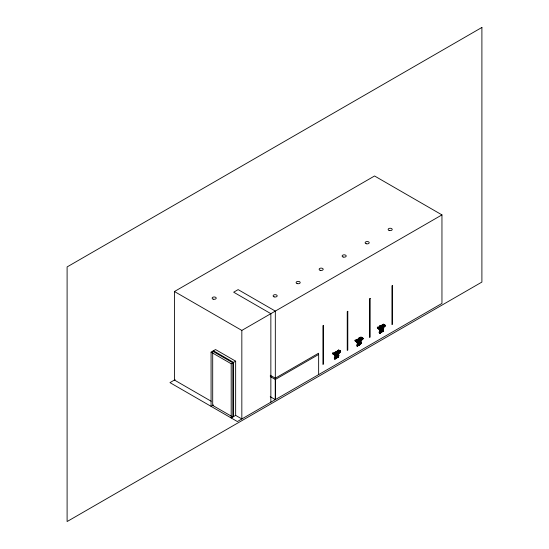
<?xml version="1.0" encoding="UTF-8"?>
<svg xmlns="http://www.w3.org/2000/svg" width="549" height="549" viewBox="0 0 549 549"><rect width="100%" height="100%" fill="white"/><g stroke="black" fill="none" stroke-linecap="round" stroke-linejoin="round"><path stroke-width="0.82" d="M270.218 396.673L275.324 399.617L275.324 311.091L238.136 289.625L233.668 292.198L270.856 313.671L270.856 402.197M211.139 401.23L174.445 380.045L174.445 291.519L374.555 175.982L441.952 214.892L441.952 303.419L237.367 421.536L169.97 382.626L175.158 379.627M340.586 351.909L340.586 351.154L338.541 349.974L338.541 350.729L340.606 351.936L340.586 351.154L338.541 350.729L340.606 351.936L334.588 355.066L332.804 354.043L332.804 353.288L334.828 354.187L336.571 354.036L340.606 351.182L338.541 349.974L339.591 351.71L337.903 350.736L334.128 352.918L334.588 354.311L332.804 353.288L334.588 355.066L334.588 354.311L340.606 351.182L334.197 358.072M362.964 339.028L362.964 338.273L360.892 337.065L360.892 337.82L362.944 338.253L362.964 339.028L356.939 342.157L355.162 341.135L355.162 340.38L357.179 341.279L358.929 341.128L362.964 338.273L360.892 337.065L361.949 338.802L360.261 337.834L356.479 340.009L356.939 341.409L355.162 340.38L356.939 342.157L356.939 341.409L362.964 338.273L356.555 345.17M385.316 326.12L385.316 325.365L383.25 324.164L383.25 324.919L385.295 325.344L385.316 326.12L379.297 329.256L377.513 328.227L377.513 327.472L379.537 328.371L381.281 328.22L385.316 325.365L383.25 324.164L384.3 325.9L382.619 324.926L378.837 327.108L379.297 328.501L377.513 327.472L379.297 329.256L379.297 328.501L385.316 325.365L382.241 327.945M334.362 352.76L336.571 354.036C334.732 354.874 335.94 357.111 334.554 358.312M356.72 339.852L358.929 341.128C357.09 341.965 358.291 344.202 356.912 345.403M379.078 326.943L381.281 328.22C379.441 329.057 380.649 331.294 379.263 332.495M379.675 327.012L379.997 325.482M382.008 325.18L383.339 327.149L383.078 328.824L378.913 332.262M334.959 352.829L335.192 352.005L334.156 353.295L334.444 352.437L335.281 353.432M339.557 353.577L337.601 352.444L338.246 350.639L339.591 351.71L337.903 350.736M359.959 339.543L360.604 337.731L361.949 338.802L360.261 337.834M384.273 327.767L382.31 326.634L382.962 324.823L384.3 325.9L382.619 324.926M336.901 351.339L338.63 352.966L338.369 354.64L336.832 355.423L335.611 354.942L334.753 355.457L335.288 357.049L336.997 357.776L338.822 355.841L338.088 354.421L338.63 352.966L337.299 350.989M358.682 337.896L360.988 340.057L360.72 341.732L359.19 342.514L358.929 341.128L357.111 342.549L357.646 344.141L359.348 344.868L361.173 342.933L360.439 341.512L360.988 340.057L359.65 338.088M382.797 328.611C383.428 329.249 380.937 329.949 380.32 329.126L379.469 329.647L379.551 330.477L380.704 331.713L381.706 331.96L383.202 330.821L383.531 329.304L382.797 328.611L383.339 327.149L381.61 325.53M338.088 354.421L338.369 354.64L336.709 355.567L336.372 357.564L334.746 359.094M360.439 341.512L360.72 341.732L359.067 342.658L358.73 344.655L357.097 346.186M383.339 327.149C380.752 328.714 381.884 331.953 379.455 333.277L382.921 331.328L383.531 329.304L382.914 328.625L383.298 329.853L380.066 333.119L382.763 331.026L383.531 330.024L382.763 329.716L383.257 329.098M338.246 350.639L334.128 352.918L335.617 353.776L336.359 351.731L337.601 352.444M360.604 337.731L356.479 340.009L357.969 340.874L358.717 338.822L361.915 340.668M382.962 324.823L378.837 327.108L380.327 327.966L381.068 325.914L382.31 326.634M335.899 358.422C336.365 357.07 339.666 356.164 336.997 357.584L336.386 356.363L335.439 356.047L336.997 357.776L338.211 357.145L338.493 354.654L336.709 355.567L335.494 355.162L334.835 356.294L336.51 355.416L336.571 354.036L334.588 354.311M357.145 346.309L359.067 344.703L358.737 343.454L357.797 343.139L359.348 344.868L360.569 344.237L360.94 342.754L360.851 341.746L359.067 342.658L357.845 342.253L357.193 343.386L358.868 342.507L358.929 341.128L356.939 341.409M382.399 330.738L382.921 331.143L381.329 331.665L381.095 330.546L383.202 328.844L381.425 329.75L380.203 329.345L379.551 330.477L381.219 329.599L381.281 328.22L379.297 328.501M381.232 331.932L380.224 332.776L381.061 331.63M336.002 358.579L338.822 355.841L338.054 355.532L338.548 354.908L338.205 354.434L337.752 354.709L338.822 355.114L337.807 356.781L338.211 357.145L338.006 356.418C339.481 356.651 335.144 358.675 337.93 356.98L337.532 356.891M357.262 345.644L358.662 344.491L359.348 344.868L361.173 342.933L360.412 342.624L360.906 342.006L360.556 341.526L360.851 341.746L358.737 343.454L361.173 342.205L360.11 341.807M334.904 358.545L336.654 357.447L334.787 359.218M336.057 358.078L337.141 357.056M358.257 345.52L359.341 344.498M379.613 332.735L380.704 331.713L381.706 331.96L382.921 331.328L382.715 330.608L383.202 330.821L381.706 331.768M380.224 332.776L381.308 331.754M336.015 358.168L337.024 357.317M358.373 345.259L359.382 344.408M358.36 345.678L360.569 344.237L360.357 343.516L361.173 342.205L358.737 344.175L358.092 343.962L358.346 344.621M379.496 333.401L382.523 330.965M380.718 332.769L382.639 331.164L382.241 331.081M357.186 346.199L361.173 342.933L358.737 344.175L359.348 344.676L360.569 344.051L359.89 343.983L360.288 344.072L358.353 345.541M334.828 359.108L336.997 357.584M335.096 358.566L336.654 357.447L336.276 357.001L336.51 355.416L334.959 355.093L336.571 354.036L336.832 355.423M357.454 345.657L360.851 343.729L360.357 343.516L360.288 344.072L357.756 345.959M358.971 344.566L358.868 342.507L357.317 342.185L359.19 342.514M379.805 332.749L381.425 331.802M381.363 331.637L380.148 330.237L381.095 330.546L383.531 329.304L381.095 331.273L380.45 331.054L380.704 331.713M336.002 358.449L337.93 356.98L336.715 357.612M335.398 358.868L337.93 356.98M380.114 333.058L382.639 331.164M359.348 344.676L360.851 343.729M357.962 342.034L357.111 342.549L357.845 342.253M174.445 291.519L241.834 330.423L441.952 214.892M211.07 352.142L215.537 349.562L235.658 361.18L235.658 415.387L231.191 417.967L231.191 363.761L211.07 352.142L211.07 406.349L213.431 404.99M231.191 363.761L235.658 361.18M270.245 375.269L275.324 378.192L318.564 353.233L318.564 354.524M380.327 327.671L384.3 325.598L380.327 327.966L379.181 327.005M357.969 340.572L361.949 338.507L357.969 340.874L356.823 339.913M335.617 353.481L339.591 351.415L335.617 353.776L334.471 352.822M359.067 344.703L360.288 344.072M383.202 330.821L381.425 331.733L381.095 331.273L383.531 330.024L381.425 331.733L380.985 331.184L381.219 329.599L379.675 329.283L381.281 328.22L381.548 329.613M338.493 356.637L336.709 357.543L335.741 356.871L335.995 357.529M379.469 329.647L380.203 329.345M334.753 355.457L335.494 355.162M379.62 329.304L380.32 329.126M334.911 355.114L335.611 354.942M379.901 326.195L380.663 326.209M336.619 357.474L338.822 355.841L336.386 357.083L338.822 355.114L336.386 356.363L338.493 354.654L338.205 354.434M377.321 327.266L379.592 328.343L377.794 326.991M377.287 327.279L379.537 328.371M357.179 341.279L354.935 340.188L357.234 341.252L355.443 339.9M334.828 354.187L332.577 353.096L334.883 354.16L333.085 352.801M270.232 376.545L275.324 379.483L318.646 354.469L318.646 374.603M213.431 350.777L233.551 362.395L233.551 416.602M235.658 415.387L241.834 418.956L241.834 330.423M382.152 324.631L384.3 325.9M359.794 337.539L361.949 338.802M337.443 350.44L339.591 351.71M377.856 328.35L379.297 329.256L378.282 327.362M355.498 341.258L356.939 342.157L355.924 340.263M333.147 354.167L334.588 355.066L333.572 353.172M377.739 327.671L379.297 329.256M355.381 340.579L356.939 342.157M333.03 353.487L334.588 355.066M379.812 325.694L380.32 327.156M275.324 378.192L275.324 399.617M481.898 27.45L67.102 266.931L67.102 521.55L481.898 282.069L481.898 27.45M323.485 325.344L322.929 325.667L322.929 364.392L323.485 364.069L323.485 325.344M347.798 311.31L347.243 311.633L347.243 350.351L347.798 350.029L347.798 311.31M370.156 298.402L369.594 298.725L369.594 337.45L370.156 337.127L370.156 298.402M392.508 285.501L391.952 285.823L391.952 324.541L392.508 324.219L392.508 285.501M232.817 362.82L212.696 351.202L212.696 405.409L232.817 417.027L232.817 362.82M389.159 230.456A2.045 1.18 0 0 0 392.226 229.434A2.045 1.18 0 0 0 389.159 228.411A2.045 1.18 0 0 0 389.159 230.456M366.156 243.735A2.045 1.18 0 0 0 369.216 242.713A2.045 1.18 0 0 0 366.156 241.69A2.045 1.18 0 0 0 366.156 243.735M343.146 257.021A2.045 1.18 0 0 0 346.213 255.999A2.045 1.18 0 0 0 343.146 254.976A2.045 1.18 0 0 0 343.146 257.021M320.142 270.3A2.045 1.18 0 0 0 323.203 269.278A2.045 1.18 0 0 0 320.142 268.262A2.045 1.18 0 0 0 320.142 270.3M297.133 283.586A2.045 1.18 0 0 0 300.2 282.563A2.045 1.18 0 0 0 297.133 281.541A2.045 1.18 0 0 0 297.133 283.586M274.123 296.872A2.045 1.18 0 0 0 277.19 295.849A2.045 1.18 0 0 0 274.123 294.827A2.045 1.18 0 0 0 274.123 296.872M213.156 299.164A2.045 1.18 0 0 0 216.224 298.141A2.045 1.18 0 0 0 213.156 297.119A2.045 1.18 0 0 0 213.156 299.164"/></g></svg>
